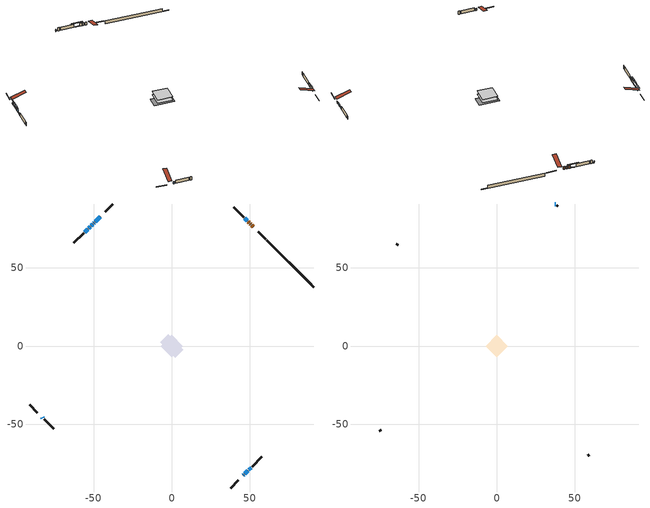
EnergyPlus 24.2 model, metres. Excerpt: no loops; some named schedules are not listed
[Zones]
conditioned space
 floor adiabatic (AdiabaticFloorConstruction): -7.1,0 0,7.1 7.1,0 0,-7.1 z1.22
 floor foundation (Slab1 construction): -7.49,2.39 -2.39,7.49 7.49,-2.39 2.39,-7.49 z-1.07
 wall outside (RimJoist1 construction): 37.6,-90.78 42.54,-85.83 / -90.78,-37.6 -85.83,-42.54 / -37.6,90.78 -42.54,85.83 / 60.16,68.22 55.22,73.16 z1.22:1.52
 wall outside (AdiabaticWallConstruction 1): 52.08,76.29 51.29,77.09 / 50.64,77.74 50.22,78.16 / 49.56,78.82 48.81,79.57 z1.22:3.25
 wall outside (AdiabaticWallConstruction): 45.68,-82.7 46.06,-82.32 / -82.7,-45.68 -82.32,-46.06 z1.22:2.44; 48.16,80.22 46.58,81.8 z1.22:1.58; -45.68,82.7 -48.84,79.54 z1.22:1.85; -49.5,78.88 -49.95,78.43 z1.22:1.88; -50.6,77.77 -51.41,76.96 z1.22:1.86; -52.07,76.31 -53.09,75.28 z1.22:3.28; -53.75,74.63 -55.53,72.85 z1.22:2.19; 46.71,-81.66 48.62,-79.76 z1.22:2.9; 49.27,-79.1 50.68,-77.7 z1.22:2.64
 wall outside (Wall1 construction): 51.33,-77.05 57.65,-70.73 / -81.66,-46.71 -75.35,-53.03 / -56.19,72.19 -62.5,65.88 / 45.92,82.46 39.6,88.78 z1.22:3.66
 wall foundation (FoundationWall1 construction): 60.82,67.56,-1.07 60.82,67.56,1.22 87.78,40.6,1.22 87.78,40.6,-0.7 90.78,37.6,-0.7 90.78,37.6,-1.07
 window (WindowConstruction 4): 45.68,-82.7 46.06,-82.32 z1.22:2.44
 window (WindowConstruction 6): 48.16,80.22 46.58,81.8 z1.22:1.58
 window (WindowConstruction 7): -45.68,82.7 -48.84,79.54 z1.22:1.85
 window (WindowConstruction 8): -49.5,78.88 -49.95,78.43 z1.22:1.88
 window (WindowConstruction 9): -50.6,77.77 -51.41,76.97 z1.22:1.85
 window (WindowConstruction 5): -82.7,-45.68 -82.32,-46.06 z1.22:2.44
 window (WindowConstruction): -52.07,76.31 -53.09,75.28 z1.22:3.28
 window (WindowConstruction 1): -53.75,74.63 -55.53,72.85 z1.22:2.19
 window (WindowConstruction 2): 46.71,-81.66 48.62,-79.76 z1.22:2.9
 window (WindowConstruction 3): 49.27,-79.1 50.68,-77.7 z1.22:2.64
 door (Door): 52.08,76.29 51.29,77.09 z1.22:3.25
 door (Door 1): 50.63,77.74 50.22,78.16 z1.22:3.25
 door (Door 2): 49.56,78.82 48.81,79.56 z1.22:3.25
 ceiling adiabatic (AdiabaticFloorConstruction): 0,-7.1 7.1,0 0,7.1 -7.1,0 z1.22
attic - vented
 floor to conditioned space (Floor1 construction Reversed): -7.1,0 0,7.1 7.1,0 0,-7.1 z3.66
 wall outside (AdiabaticWallConstruction): 37.6,90.78 37.07,90.78 z1.22:2.11
 wall outside (Wall2 construction): 58.31,-70.07 58.99,-69.38 / -74.69,-53.69 -74,-54.37 / -63.16,65.22 -63.85,64.53 / 38.95,89.43 38.26,90.12 z1.22:3.66
 window (WindowConstruction 10): 37.6,90.78 37.07,90.78 z1.22:2.11
 roof outside (Roof1 construction): 45.02,-83.35,3.66 38.11,-76.44,6.92 36.29,-78.26,6.92 43.2,-85.18,3.66; -83.35,-45.02,3.66 -76.44,-38.11,6.92 -78.26,-36.29,6.92 -85.18,-43.2,3.66; -45.02,83.35,3.66 -38.11,76.44,6.92 -36.29,78.26,6.92 -43.2,85.18,3.66; 52.74,75.64,3.66 45.83,68.73,6.92 47.65,66.9,6.92 54.56,73.82,3.66
shading: 36.87,90.78 37.8,90.78 37.8,91.19 36.87,91.19 z2.31; 46.2,-82.18 45.54,-82.84 45.83,-83.13 46.49,-82.47 z2.64; 44.71,83.67 50.02,78.36 50.31,78.65 45,83.96 z4.22; -50.71,77.67 -43.81,84.56 -44.1,84.86 -51,77.96 z4.49; -51.81,76.56 -47.63,80.74 -47.92,81.04 -52.1,76.86 z4.52; -53.28,75.1 -48.74,79.64 -49.03,79.93 -53.57,75.39 z4.49; -82.18,-46.2 -82.84,-45.54 -83.13,-45.83 -82.47,-46.49 z2.64; -53.24,75.14 -51.93,76.45 -52.22,76.74 -53.53,75.43 z3.48; -55.67,72.71 -53.61,74.77 -53.9,75.06 -55.96,73 z2.39; 48.76,-79.62 46.57,-81.81 46.86,-82.1 49.05,-79.91 z3.1; 50.82,-77.56 49.13,-79.25 49.42,-79.54 51.11,-77.85 z2.84
[Building]
Building 1: Terrain=Suburbs
[Site:Location]
Quebec Intl AP_QC: Latitude {deg}=46.8; Longitude {deg}=-71.38; Time Zone {hr}=-5; Elevation {m}=74; Keep Site Location Information=Yes
[Site:GroundTemperature:Shallow]
0.0108218, -2.24938, -2.43038, -1.3578, 2.94801, 7.23376, 10.9493, 13.303, 13.5029, 11.5886, 7.96783, 3.81355
[Site:WaterMainsTemperature]
Calculation Method=Schedule; Temperature Schedule=mains temperature schedule
[Material] Roughness=Rough; Thermal Absorptance=0.9
Name | Thickness {m} | Conductivity {W/m-K} | Density {kg/m3} | Specific Heat {J/kg-K} | Solar Absorptance | Visible Absorptance
asphalt or fiberglass shingles | 0.00635 | 0.162714 | 1121.4 | 1465.45 | 0.4 | 0.4
ceiling loosefill ins | 0.0846667 | 0.0480833 | 16.02 | 1046.75 | 0.7 | 0.7
ceiling stud and cavity | 0.1397 | 0.137024 | 65.682 | 1177.47 | 0.7 | 0.7
concrete 4.0 in. | 0.1016 | 1.803125 | 2242.8 | 837.4 | 0.7 | 0.7
concrete 8.0 in. | 0.2032 | 1.803125 | 2242.8 | 837.4 | 0.7 | 0.7
door material | 0.04445 | 0.053851 | 512.64 | 1214.23 | 0.7 | 0.7
door material 1 | 0.04445 | 0.0451087 | 512.64 | 1214.23 | 0.7 | 0.7
door material 2 | 0.04445 | 0.20624 | 512.64 | 1214.23 | 0.7 | 0.7
exterior vertical ins | 0.00187669 | 0.029427 | 32.04 | 1214.23 | 0.7 | 0.7
floor covering | 0.0127 | 0.0433444 | 54.468 | 1339.84 | 0.6 | 0.6
floor rigid ins; wall rigid ins 1 | 0.512978 | 0.029427 | 32.04 | 1214.23 | 0.7 | 0.7
floor stud and cavity | 0.1397 | 1.75129 | 37.0049 | 1207.88 | 0.7 | 0.7
furniture material conditioned space 1 | 0.1524 | 0.115458 | 640.8 | 1214.23 | 0.6 | 0.6
gypsum board | 0.0127 | 0.160291 | 801 | 837.4 | 0.6 | 0.6
gypsum board 1 | 0.0127 | 0.160291 | 801 | 837.4 | 0.7 | 0.7
osb sheathing 0.5 in. | 0.0127 | 0.115458 | 512.64 | 1214.23 | 0.7 | 0.7
osb sheathing 0.75 in. | 0.01905 | 0.115458 | 512.64 | 1214.23 | 0.7 | 0.7
osb sheathing 2.0 in. | 0.0508 | 0.115458 | 512.64 | 1214.23 | 0.7 | 0.7
rim joist rigid ins; wall rigid ins | 0.051816 | 0.029427 | 32.04 | 1214.23 | 0.7 | 0.7
rim joist stud and cavity | 0.0508 | 0.0797887 | 125.044 | 1163.47 | 0.6 | 0.6
wall stud and cavity | 0.1397 | 0.137027 | 139.0536 | 1170.24 | 0.7 | 0.7
wall stud and cavity 1 | 0.0889 | 6.1454 | 50.32683 | 1063.81 | 0.6 | 0.6
wall stud and cavity 2 | 0.0889 | 0.380278 | 52.3479 | 1209.89 | 0.7 | 0.7
wall stud and cavity 3 | 0.0889 | 0.391764 | 83.0341 | 1211.67 | 0.7 | 0.7
wood siding | 0.0254 | 0.102417 | 544.68 | 1172.36 | 0.4 | 0.4
wood siding 1 | 0.00254 | 0.102417 | 544.68 | 1172.36 | 0.4 | 0.4
wood siding 2; wood siding 3; wood siding 4 | 0.0254 | 0.102417 | 544.68 | 1172.36 | 0.7 | 0.7
[WindowMaterial:SimpleGlazingSystem]
Name | U-Factor {W/m2-K} | Solar Heat Gain Coefficient
WindowMaterial | 2.22748 | 0.38
WindowMaterial 1 | 2.96903 | 0.55
WindowMaterial 2 | 1.978783 | 0.44
WindowMaterial 3 | 2.154801 | 0.39
WindowMaterial 4 | 6.73808 | 0.74
WindowMaterial 5 | 2.64141 | 0.26
WindowMaterial 6 | 2.42564 | 0.33
WindowMaterial 7 | 2.606202 | 0.28
WindowMaterial 8 | 2.42053 | 0.33
WindowMaterial 9 | 6.78351 | 0.73
[Construction]
AdiabaticFloorConstruction: floor stud and cavity, floor rigid ins, osb sheathing 0.75 in., floor covering
AdiabaticWallConstruction: wood siding 3, wall rigid ins 1, wall stud and cavity 2, gypsum board
AdiabaticWallConstruction 1: wood siding 4, wall rigid ins 1, wall stud and cavity 2, gypsum board
Door: door material
Door 1: door material 1
Door 2: door material 2
Floor1 construction Reversed: gypsum board, ceiling stud and cavity, ceiling loosefill ins
FoundationWall1 construction: concrete 8.0 in., gypsum board 1
furniture construction conditioned space 1: furniture material conditioned space 1
PartitionWallConstruction: gypsum board, wall stud and cavity 3, gypsum board
RimJoist1 construction: wood siding 2, rim joist rigid ins, osb sheathing 2.0 in., rim joist stud and cavity
Roof1 construction: asphalt or fiberglass shingles
Slab1 construction: concrete 4.0 in.
Wall1 construction: wood siding, wall rigid ins, osb sheathing 0.5 in., wall stud and cavity, gypsum board
Wall2 construction: wood siding 1, wall stud and cavity 1
WindowConstruction: WindowMaterial
WindowConstruction 1: WindowMaterial 1
WindowConstruction 10: WindowMaterial 9
WindowConstruction 2: WindowMaterial 2
WindowConstruction 3: WindowMaterial 3
WindowConstruction 4; WindowConstruction 5: WindowMaterial 4
WindowConstruction 6: WindowMaterial 5
WindowConstruction 7: WindowMaterial 6
WindowConstruction 8: WindowMaterial 7
WindowConstruction 9: WindowMaterial 8
[Zone] Multiplier=1; Part of Total Floor Area=Yes
Name | Volume {m3}
attic - vented | 53.2749
conditioned space | 496.1
[Space]
Name | Zone | Volume {m3}
attic - vented 1 | attic - vented | 53.2749
conditioned space 1 | conditioned space | 496.1
[ZoneInfiltration:EffectiveLeakageArea]
infil attic - vented 1: Zone or Space=attic - vented 1; Schedule=Always On Discrete; Effective Air Leakage Area {cm2}=3718.89; Stack Coefficient=0.000396263; Wind Coefficient=1.34497e-05
[ZoneMixing]
whole house fan mix: Zone or Space=attic - vented; Schedule=Always On Continuous; Design Flow Rate Calculation Method=Flow/Zone; Design Flow Rate {m3/s}=0; Source Zone or Space=conditioned space
[SurfaceProperty:ExposedFoundationPerimeter]
Slab1: Exposed Perimeter Calculation Method=TotalExposedPerimeter; Total Exposed Perimeter {m}=42.367
[InternalMass] Zone or ZoneList=conditioned space; Space or SpaceList=conditioned space 1
Name | Construction | Surface Area {m2}
furniture mass conditioned space 1 | furniture construction conditioned space 1 | 80.5682
partition wall mass | PartitionWallConstruction | 201.42
[Lights]
interior lighting: Zone or ZoneList or Space or SpaceList=conditioned space 1; Schedule=interior lighting schedule; Design Level Calculation Method=LightingLevel; Lighting Level {W}=343.2; Return Air Fraction=0; Fraction Radiant=0.6; Fraction Visible=0.2; Fraction Replaceable=1
[People]
occupants: Zone or ZoneList or Space or SpaceList=conditioned space 1; Number of People Schedule=occupants schedule; Number of People Calculation Method=People; Number of People=3; Fraction Radiant=0.314171; Sensible Heat Fraction=0.56303; Activity Level Schedule=occupants activity schedule; Carbon Dioxide Generation Rate {m3/s-W}=0; Enable ASHRAE 55 Comfort Warnings=No; Mean Radiant Temperature Calculation Type=EnclosureAveraged
[ElectricEquipment] Zone or ZoneList or Space or SpaceList=conditioned space 1; Design Level Calculation Method=EquipmentLevel
Name | Schedule | Design Level {W} | Fraction Latent | Fraction Radiant | Fraction Lost
clothes dryer | clothes dryer schedule | 140.772 | 0.015 | 0.081 | 0.85
clothes washer | clothes washer schedule | 32.1985 | 0.03 | 0.162 | 0.7
cooking range | cooking range schedule | 215.147 | 0.08 | 0.432 | 0.2
dishwasher | dishwasher schedule | 66.8632 | 0.3 | 0.18 | 0.4
fridge | fridge schedule | 72.9452 | 0 | 0.6 | 0
mech vent house fan | mech vent house fan schedule | 0 | 0 | 0 | 1
mech vent house fan cfis | mech vent house fan cfis schedule | 0 | 0 | 0 | 0
mech vent range fan 0 | mech vent range fan 0 schedule | 57 | 0 | 0 | 1
misc plug loads | misc plug loads schedule | 494.7 | 0.045 | 0.513 | 0.1
whole house fan | Always On Discrete | 0 | 0 | 0 | 1
[OtherEquipment] Zone or ZoneList or Space or SpaceList=conditioned space 1; Design Level Calculation Method=EquipmentLevel
Name | Fuel Type | Schedule | Design Level {W} | Fraction Latent | Fraction Radiant | Fraction Lost
clothes dryer 1 | Electricity | clothes dryer schedule | 0 | 0.015 | 0.081 | 0.85
cooking range 1 | Electricity | cooking range schedule | 0 | 0.08 | 0.432 | 0.2
general water use latent | None | general water use schedule | 62.594 | 1 | 0 | 0
general water use sensible | None | general water use schedule | -61.6891 | 0 | 0.6 | 0
mech vent house fan latent load | None | Always On Discrete | 0 | 1 | 0 | 0
mech vent house fan sensible load | None | Always On Discrete | 0 | 0 | 0 | 0
water heater energy adjustment1 | Electricity | Always On Discrete | 0.01 | 0 | 0 | 1
[ZoneInfiltration:DesignFlowRate] Zone or ZoneList or Space or SpaceList=conditioned space 1; Schedule=Always On Discrete; Design Flow Rate Calculation Method=Flow/Zone; Design Flow Rate {m3/s}=0
infil flow; natural vent flow; whole house fan flow
[Foundation:Kiva]
Foundation Kiva 1: Initial Indoor Air Temperature {C}=18; Wall Height Above Grade {m}=1.21999; Wall Depth Below Slab {m}=0.2032; Custom Block Material Name 1=exterior vertical ins; Custom Block Depth 1 {m}=2.28999; Custom Block X Position 1 {m}=0.2159; Custom Block Z Position 1 {m}=0
[Foundation:Kiva:Settings]
Soil Conductivity {W/m-K}=0.849921; Soil Density {kg/m3}=1842.3; Soil Specific Heat {J/kg-K}=418.7; Ground Solar Absorptivity=0.9; Ground Thermal Absorptivity=0.9; Ground Surface Roughness {m}=0.03; Far-Field Width {m}=40; Deep-Ground Boundary Condition=ZeroFlux; Deep-Ground Depth {m}=40; Minimum Cell Dimension {m}=0.2; Maximum Cell Growth Coefficient=3; Simulation Timestep=Timestep
[Exterior:Lights]
exterior lighting: Schedule=exterior lighting schedule; Design Level {W}=75.6
[Schedule:Constant]
Name | Hourly Value
Always On Continuous; mech vent house fan schedule; mech vent house fan cfis schedule; Always On Discrete | 1
occupants activity schedule | 117.228
fridge schedule | 0
[Schedule:Week:Daily]
interior lighting schedule Week Rule - Jan1-Jan27: interior lighting schedule day, interior lighting schedule day, interior lighting schedule day, interior lighting schedule day, interior lighting schedule day, interior lighting schedule day, interior lighting schedule day, interior lighting schedule default day, interior lighting schedule default day, interior lighting schedule default day, interior lighting schedule default day, interior lighting schedule default day
interior lighting schedule Week Rule - Jan28-Feb3: interior lighting schedule day, interior lighting schedule day, interior lighting schedule day, interior lighting schedule day, interior lighting schedule day 1, interior lighting schedule day 1, interior lighting schedule day 1, interior lighting schedule default day, interior lighting schedule default day, interior lighting schedule default day, interior lighting schedule default day, interior lighting schedule default day
interior lighting schedule Week Rule - Feb4-Feb24: interior lighting schedule day 1, interior lighting schedule day 1, interior lighting schedule day 1, interior lighting schedule day 1, interior lighting schedule day 1, interior lighting schedule day 1, interior lighting schedule day 1, interior lighting schedule default day, interior lighting schedule default day, interior lighting schedule default day, interior lighting schedule default day, interior lighting schedule default day
interior lighting schedule Week Rule - Feb25-Mar3: interior lighting schedule day 1, interior lighting schedule day 1, interior lighting schedule day 1, interior lighting schedule day 1, interior lighting schedule day 2, interior lighting schedule day 2, interior lighting schedule day 2, interior lighting schedule default day, interior lighting schedule default day, interior lighting schedule default day, interior lighting schedule default day, interior lighting schedule default day
interior lighting schedule Week Rule - Mar4-Mar31: interior lighting schedule day 2, interior lighting schedule day 2, interior lighting schedule day 2, interior lighting schedule day 2, interior lighting schedule day 2, interior lighting schedule day 2, interior lighting schedule day 2, interior lighting schedule default day, interior lighting schedule default day, interior lighting schedule default day, interior lighting schedule default day, interior lighting schedule default day
interior lighting schedule Week Rule - Apr1-Apr28: interior lighting schedule day 3, interior lighting schedule day 3, interior lighting schedule day 3, interior lighting schedule day 3, interior lighting schedule day 3, interior lighting schedule day 3, interior lighting schedule day 3, interior lighting schedule default day, interior lighting schedule default day, interior lighting schedule default day, interior lighting schedule default day, interior lighting schedule default day
interior lighting schedule Week Rule - Apr29-May5: interior lighting schedule day 3, interior lighting schedule day 3, interior lighting schedule day 4, interior lighting schedule day 4, interior lighting schedule day 4, interior lighting schedule day 4, interior lighting schedule day 4, interior lighting schedule default day, interior lighting schedule default day, interior lighting schedule default day, interior lighting schedule default day, interior lighting schedule default day
interior lighting schedule Week Rule - May6-May26: interior lighting schedule day 4, interior lighting schedule day 4, interior lighting schedule day 4, interior lighting schedule day 4, interior lighting schedule day 4, interior lighting schedule day 4, interior lighting schedule day 4, interior lighting schedule default day, interior lighting schedule default day, interior lighting schedule default day, interior lighting schedule default day, interior lighting schedule default day
interior lighting schedule Week Rule - May27-Jun2: interior lighting schedule day 4, interior lighting schedule day 4, interior lighting schedule day 4, interior lighting schedule day 4, interior lighting schedule day 4, interior lighting schedule day 5, interior lighting schedule day 5, interior lighting schedule default day, interior lighting schedule default day, interior lighting schedule default day, interior lighting schedule default day, interior lighting schedule default day
interior lighting schedule Week Rule - Jun3-Jun30: interior lighting schedule day 5, interior lighting schedule day 5, interior lighting schedule day 5, interior lighting schedule day 5, interior lighting schedule day 5, interior lighting schedule day 5, interior lighting schedule day 5, interior lighting schedule default day, interior lighting schedule default day, interior lighting schedule default day, interior lighting schedule default day, interior lighting schedule default day
interior lighting schedule Week Rule - Jul1-Jul28: interior lighting schedule day 6, interior lighting schedule day 6, interior lighting schedule day 6, interior lighting schedule day 6, interior lighting schedule day 6, interior lighting schedule day 6, interior lighting schedule day 6, interior lighting schedule default day, interior lighting schedule default day, interior lighting schedule default day, interior lighting schedule default day, interior lighting schedule default day
interior lighting schedule Week Rule - Jul29-Aug4: interior lighting schedule day 6, interior lighting schedule day 6, interior lighting schedule day 6, interior lighting schedule day 7, interior lighting schedule day 7, interior lighting schedule day 7, interior lighting schedule day 7, interior lighting schedule default day, interior lighting schedule default day, interior lighting schedule default day, interior lighting schedule default day, interior lighting schedule default day
interior lighting schedule Week Rule - Aug5-Aug25: interior lighting schedule day 7, interior lighting schedule day 7, interior lighting schedule day 7, interior lighting schedule day 7, interior lighting schedule day 7, interior lighting schedule day 7, interior lighting schedule day 7, interior lighting schedule default day, interior lighting schedule default day, interior lighting schedule default day, interior lighting schedule default day, interior lighting schedule default day
interior lighting schedule Week Rule - Aug26-Sep1: interior lighting schedule day 7, interior lighting schedule day 7, interior lighting schedule day 7, interior lighting schedule day 7, interior lighting schedule day 7, interior lighting schedule day 7, interior lighting schedule day 8, interior lighting schedule default day, interior lighting schedule default day, interior lighting schedule default day, interior lighting schedule default day, interior lighting schedule default day
interior lighting schedule Week Rule - Sep2-Sep29: interior lighting schedule day 8, interior lighting schedule day 8, interior lighting schedule day 8, interior lighting schedule day 8, interior lighting schedule day 8, interior lighting schedule day 8, interior lighting schedule day 8, interior lighting schedule default day, interior lighting schedule default day, interior lighting schedule default day, interior lighting schedule default day, interior lighting schedule default day
interior lighting schedule Week Rule - Sep30-Oct6: interior lighting schedule day 8, interior lighting schedule day 9, interior lighting schedule day 9, interior lighting schedule day 9, interior lighting schedule day 9, interior lighting schedule day 9, interior lighting schedule day 9, interior lighting schedule default day, interior lighting schedule default day, interior lighting schedule default day, interior lighting schedule default day, interior lighting schedule default day
interior lighting schedule Week Rule - Oct7-Oct27: interior lighting schedule day 9, interior lighting schedule day 9, interior lighting schedule day 9, interior lighting schedule day 9, interior lighting schedule day 9, interior lighting schedule day 9, interior lighting schedule day 9, interior lighting schedule default day, interior lighting schedule default day, interior lighting schedule default day, interior lighting schedule default day, interior lighting schedule default day
interior lighting schedule Week Rule - Oct28-Nov3: interior lighting schedule day 9, interior lighting schedule day 9, interior lighting schedule day 9, interior lighting schedule day 9, interior lighting schedule day 10, interior lighting schedule day 10, interior lighting schedule day 10, interior lighting schedule default day, interior lighting schedule default day, interior lighting schedule default day, interior lighting schedule default day, interior lighting schedule default day
interior lighting schedule Week Rule - Nov4-Nov24: interior lighting schedule day 10, interior lighting schedule day 10, interior lighting schedule day 10, interior lighting schedule day 10, interior lighting schedule day 10, interior lighting schedule day 10, interior lighting schedule day 10, interior lighting schedule default day, interior lighting schedule default day, interior lighting schedule default day, interior lighting schedule default day, interior lighting schedule default day
interior lighting schedule Week Rule - Nov25-Dec1: interior lighting schedule day 10, interior lighting schedule day 10, interior lighting schedule day 10, interior lighting schedule day 10, interior lighting schedule day 10, interior lighting schedule day 10, interior lighting schedule day 11, interior lighting schedule default day, interior lighting schedule default day, interior lighting schedule default day, interior lighting schedule default day, interior lighting schedule default day
interior lighting schedule Week Rule - Dec2-Dec31: interior lighting schedule day 11, interior lighting schedule day 11, interior lighting schedule day 11, interior lighting schedule day 11, interior lighting schedule day 11, interior lighting schedule day 11, interior lighting schedule day 11, interior lighting schedule default day, interior lighting schedule default day, interior lighting schedule default day, interior lighting schedule default day, interior lighting schedule default day
occupants schedule Week Rule - Jan1-Dec31: occupants schedule day, occupants schedule day, occupants schedule day, occupants schedule day, occupants schedule day, occupants schedule day, occupants schedule day, occupants schedule default day, occupants schedule default day, occupants schedule default day, occupants schedule default day, occupants schedule default day
clothes dryer schedule Week Rule - Jan1-Dec31: clothes dryer schedule day, clothes dryer schedule day, clothes dryer schedule day, clothes dryer schedule day, clothes dryer schedule day, clothes dryer schedule day, clothes dryer schedule day, clothes dryer schedule default day, clothes dryer schedule default day, clothes dryer schedule default day, clothes dryer schedule default day, clothes dryer schedule default day
clothes washer schedule Week Rule - Jan1-Dec31: clothes washer schedule day, clothes washer schedule day, clothes washer schedule day, clothes washer schedule day, clothes washer schedule day, clothes washer schedule day, clothes washer schedule day, clothes washer schedule default day, clothes washer schedule default day, clothes washer schedule default day, clothes washer schedule default day, clothes washer schedule default day
cooking range schedule Week Rule - Jan1-Dec31: cooking range schedule day, cooking range schedule day, cooking range schedule day, cooking range schedule day, cooking range schedule day, cooking range schedule day, cooking range schedule day, cooking range schedule default day, cooking range schedule default day, cooking range schedule default day, cooking range schedule default day, cooking range schedule default day
dishwasher schedule Week Rule - Jan1-Dec31: dishwasher schedule day, dishwasher schedule day, dishwasher schedule day, dishwasher schedule day, dishwasher schedule day, dishwasher schedule day, dishwasher schedule day, dishwasher schedule default day, dishwasher schedule default day, dishwasher schedule default day, dishwasher schedule default day, dishwasher schedule default day
mech vent range fan 0 schedule Week Rule - Jan1-Dec31: mech vent range fan 0 schedule day, mech vent range fan 0 schedule day, mech vent range fan 0 schedule day, mech vent range fan 0 schedule day, mech vent range fan 0 schedule day, mech vent range fan 0 schedule day, mech vent range fan 0 schedule day, mech vent range fan 0 schedule default day, mech vent range fan 0 schedule default day, mech vent range fan 0 schedule default day, mech vent range fan 0 schedule default day, mech vent range fan 0 schedule default day
misc plug loads schedule Week Rule - Jan1-Dec31: misc plug loads schedule day, misc plug loads schedule day, misc plug loads schedule day, misc plug loads schedule day, misc plug loads schedule day, misc plug loads schedule day, misc plug loads schedule day, misc plug loads schedule default day, misc plug loads schedule default day, misc plug loads schedule default day, misc plug loads schedule default day, misc plug loads schedule default day
general water use schedule Week Rule - Jan1-Dec31: general water use schedule day, general water use schedule day, general water use schedule day, general water use schedule day, general water use schedule day, general water use schedule day, general water use schedule day, general water use schedule default day, general water use schedule default day, general water use schedule default day, general water use schedule default day, general water use schedule default day
exterior lighting schedule Week Rule - Jan1-Jan27: exterior lighting schedule day, exterior lighting schedule day, exterior lighting schedule day, exterior lighting schedule day, exterior lighting schedule day, exterior lighting schedule day, exterior lighting schedule day, exterior lighting schedule default day, exterior lighting schedule default day, exterior lighting schedule default day, exterior lighting schedule default day, exterior lighting schedule default day
exterior lighting schedule Week Rule - Jan28-Feb3: exterior lighting schedule day, exterior lighting schedule day, exterior lighting schedule day, exterior lighting schedule day, exterior lighting schedule day 1, exterior lighting schedule day 1, exterior lighting schedule day 1, exterior lighting schedule default day, exterior lighting schedule default day, exterior lighting schedule default day, exterior lighting schedule default day, exterior lighting schedule default day
exterior lighting schedule Week Rule - Feb4-Feb24: exterior lighting schedule day 1, exterior lighting schedule day 1, exterior lighting schedule day 1, exterior lighting schedule day 1, exterior lighting schedule day 1, exterior lighting schedule day 1, exterior lighting schedule day 1, exterior lighting schedule default day, exterior lighting schedule default day, exterior lighting schedule default day, exterior lighting schedule default day, exterior lighting schedule default day
exterior lighting schedule Week Rule - Feb25-Mar3: exterior lighting schedule day 1, exterior lighting schedule day 1, exterior lighting schedule day 1, exterior lighting schedule day 1, exterior lighting schedule day 2, exterior lighting schedule day 2, exterior lighting schedule day 2, exterior lighting schedule default day, exterior lighting schedule default day, exterior lighting schedule default day, exterior lighting schedule default day, exterior lighting schedule default day
exterior lighting schedule Week Rule - Mar4-Mar31: exterior lighting schedule day 2, exterior lighting schedule day 2, exterior lighting schedule day 2, exterior lighting schedule day 2, exterior lighting schedule day 2, exterior lighting schedule day 2, exterior lighting schedule day 2, exterior lighting schedule default day, exterior lighting schedule default day, exterior lighting schedule default day, exterior lighting schedule default day, exterior lighting schedule default day
exterior lighting schedule Week Rule - Apr1-Apr28: exterior lighting schedule day 3, exterior lighting schedule day 3, exterior lighting schedule day 3, exterior lighting schedule day 3, exterior lighting schedule day 3, exterior lighting schedule day 3, exterior lighting schedule day 3, exterior lighting schedule default day, exterior lighting schedule default day, exterior lighting schedule default day, exterior lighting schedule default day, exterior lighting schedule default day
exterior lighting schedule Week Rule - Apr29-May5: exterior lighting schedule day 3, exterior lighting schedule day 3, exterior lighting schedule day 4, exterior lighting schedule day 4, exterior lighting schedule day 4, exterior lighting schedule day 4, exterior lighting schedule day 4, exterior lighting schedule default day, exterior lighting schedule default day, exterior lighting schedule default day, exterior lighting schedule default day, exterior lighting schedule default day
exterior lighting schedule Week Rule - May6-May26: exterior lighting schedule day 4, exterior lighting schedule day 4, exterior lighting schedule day 4, exterior lighting schedule day 4, exterior lighting schedule day 4, exterior lighting schedule day 4, exterior lighting schedule day 4, exterior lighting schedule default day, exterior lighting schedule default day, exterior lighting schedule default day, exterior lighting schedule default day, exterior lighting schedule default day
exterior lighting schedule Week Rule - May27-Jun2: exterior lighting schedule day 4, exterior lighting schedule day 4, exterior lighting schedule day 4, exterior lighting schedule day 4, exterior lighting schedule day 4, exterior lighting schedule day 5, exterior lighting schedule day 5, exterior lighting schedule default day, exterior lighting schedule default day, exterior lighting schedule default day, exterior lighting schedule default day, exterior lighting schedule default day
exterior lighting schedule Week Rule - Jun3-Jun30: exterior lighting schedule day 5, exterior lighting schedule day 5, exterior lighting schedule day 5, exterior lighting schedule day 5, exterior lighting schedule day 5, exterior lighting schedule day 5, exterior lighting schedule day 5, exterior lighting schedule default day, exterior lighting schedule default day, exterior lighting schedule default day, exterior lighting schedule default day, exterior lighting schedule default day
exterior lighting schedule Week Rule - Jul1-Jul28: exterior lighting schedule day 6, exterior lighting schedule day 6, exterior lighting schedule day 6, exterior lighting schedule day 6, exterior lighting schedule day 6, exterior lighting schedule day 6, exterior lighting schedule day 6, exterior lighting schedule default day, exterior lighting schedule default day, exterior lighting schedule default day, exterior lighting schedule default day, exterior lighting schedule default day
exterior lighting schedule Week Rule - Jul29-Aug4: exterior lighting schedule day 6, exterior lighting schedule day 6, exterior lighting schedule day 6, exterior lighting schedule day 7, exterior lighting schedule day 7, exterior lighting schedule day 7, exterior lighting schedule day 7, exterior lighting schedule default day, exterior lighting schedule default day, exterior lighting schedule default day, exterior lighting schedule default day, exterior lighting schedule default day
exterior lighting schedule Week Rule - Aug5-Aug25: exterior lighting schedule day 7, exterior lighting schedule day 7, exterior lighting schedule day 7, exterior lighting schedule day 7, exterior lighting schedule day 7, exterior lighting schedule day 7, exterior lighting schedule day 7, exterior lighting schedule default day, exterior lighting schedule default day, exterior lighting schedule default day, exterior lighting schedule default day, exterior lighting schedule default day
exterior lighting schedule Week Rule - Aug26-Sep1: exterior lighting schedule day 7, exterior lighting schedule day 7, exterior lighting schedule day 7, exterior lighting schedule day 7, exterior lighting schedule day 7, exterior lighting schedule day 7, exterior lighting schedule day 8, exterior lighting schedule default day, exterior lighting schedule default day, exterior lighting schedule default day, exterior lighting schedule default day, exterior lighting schedule default day
exterior lighting schedule Week Rule - Sep2-Sep29: exterior lighting schedule day 8, exterior lighting schedule day 8, exterior lighting schedule day 8, exterior lighting schedule day 8, exterior lighting schedule day 8, exterior lighting schedule day 8, exterior lighting schedule day 8, exterior lighting schedule default day, exterior lighting schedule default day, exterior lighting schedule default day, exterior lighting schedule default day, exterior lighting schedule default day
exterior lighting schedule Week Rule - Sep30-Oct6: exterior lighting schedule day 8, exterior lighting schedule day 9, exterior lighting schedule day 9, exterior lighting schedule day 9, exterior lighting schedule day 9, exterior lighting schedule day 9, exterior lighting schedule day 9, exterior lighting schedule default day, exterior lighting schedule default day, exterior lighting schedule default day, exterior lighting schedule default day, exterior lighting schedule default day
exterior lighting schedule Week Rule - Oct7-Oct27: exterior lighting schedule day 9, exterior lighting schedule day 9, exterior lighting schedule day 9, exterior lighting schedule day 9, exterior lighting schedule day 9, exterior lighting schedule day 9, exterior lighting schedule day 9, exterior lighting schedule default day, exterior lighting schedule default day, exterior lighting schedule default day, exterior lighting schedule default day, exterior lighting schedule default day
exterior lighting schedule Week Rule - Oct28-Nov3: exterior lighting schedule day 9, exterior lighting schedule day 9, exterior lighting schedule day 9, exterior lighting schedule day 9, exterior lighting schedule day 10, exterior lighting schedule day 10, exterior lighting schedule day 10, exterior lighting schedule default day, exterior lighting schedule default day, exterior lighting schedule default day, exterior lighting schedule default day, exterior lighting schedule default day
exterior lighting schedule Week Rule - Nov4-Nov24: exterior lighting schedule day 10, exterior lighting schedule day 10, exterior lighting schedule day 10, exterior lighting schedule day 10, exterior lighting schedule day 10, exterior lighting schedule day 10, exterior lighting schedule day 10, exterior lighting schedule default day, exterior lighting schedule default day, exterior lighting schedule default day, exterior lighting schedule default day, exterior lighting schedule default day
exterior lighting schedule Week Rule - Nov25-Dec1: exterior lighting schedule day 10, exterior lighting schedule day 10, exterior lighting schedule day 10, exterior lighting schedule day 10, exterior lighting schedule day 10, exterior lighting schedule day 10, exterior lighting schedule day 11, exterior lighting schedule default day, exterior lighting schedule default day, exterior lighting schedule default day, exterior lighting schedule default day, exterior lighting schedule default day
exterior lighting schedule Week Rule - Dec2-Dec31: exterior lighting schedule day 11, exterior lighting schedule day 11, exterior lighting schedule day 11, exterior lighting schedule day 11, exterior lighting schedule day 11, exterior lighting schedule day 11, exterior lighting schedule day 11, exterior lighting schedule default day, exterior lighting schedule default day, exterior lighting schedule default day, exterior lighting schedule default day, exterior lighting schedule default day
[Schedule:Year]
interior lighting schedule: interior lighting schedule Week Rule - Jan1-Jan27, 1, 1, 1, 27, interior lighting schedule Week Rule - Jan28-Feb3, 1, 28, 2, 3, interior lighting schedule Week Rule - Feb4-Feb24, 2, 4, 2, 24, interior lighting schedule Week Rule - Feb25-Mar3, 2, 25, 3, 3, interior lighting schedule Week Rule - Mar4-Mar31, 3, 4, 3, 31, interior lighting schedule Week Rule - Apr1-Apr28, 4, 1, 4, 28, interior lighting schedule Week Rule - Apr29-May5, 4, 29, 5, 5, interior lighting schedule Week Rule - May6-May26, 5, 6, 5, 26, interior lighting schedule Week Rule - May27-Jun2, 5, 27, 6, 2, interior lighting schedule Week Rule - Jun3-Jun30, 6, 3, 6, 30, interior lighting schedule Week Rule - Jul1-Jul28, 7, 1, 7, 28, interior lighting schedule Week Rule - Jul29-Aug4, 7, 29, 8, 4, interior lighting schedule Week Rule - Aug5-Aug25, 8, 5, 8, 25, interior lighting schedule Week Rule - Aug26-Sep1, 8, 26, 9, 1, interior lighting schedule Week Rule - Sep2-Sep29, 9, 2, 9, 29, interior lighting schedule Week Rule - Sep30-Oct6, 9, 30, 10, 6, interior lighting schedule Week Rule - Oct7-Oct27, 10, 7, 10, 27, interior lighting schedule Week Rule - Oct28-Nov3, 10, 28, 11, 3, interior lighting schedule Week Rule - Nov4-Nov24, 11, 4, 11, 24, interior lighting schedule Week Rule - Nov25-Dec1, 11, 25, 12, 1, interior lighting schedule Week Rule - Dec2-Dec31, 12, 2, 12, 31
occupants schedule: occupants schedule Week Rule - Jan1-Dec31, 1, 1, 12, 31
clothes dryer schedule: clothes dryer schedule Week Rule - Jan1-Dec31, 1, 1, 12, 31
clothes washer schedule: clothes washer schedule Week Rule - Jan1-Dec31, 1, 1, 12, 31
cooking range schedule: cooking range schedule Week Rule - Jan1-Dec31, 1, 1, 12, 31
dishwasher schedule: dishwasher schedule Week Rule - Jan1-Dec31, 1, 1, 12, 31
mech vent range fan 0 schedule: mech vent range fan 0 schedule Week Rule - Jan1-Dec31, 1, 1, 12, 31
misc plug loads schedule: misc plug loads schedule Week Rule - Jan1-Dec31, 1, 1, 12, 31
general water use schedule: general water use schedule Week Rule - Jan1-Dec31, 1, 1, 12, 31
exterior lighting schedule: exterior lighting schedule Week Rule - Jan1-Jan27, 1, 1, 1, 27, exterior lighting schedule Week Rule - Jan28-Feb3, 1, 28, 2, 3, exterior lighting schedule Week Rule - Feb4-Feb24, 2, 4, 2, 24, exterior lighting schedule Week Rule - Feb25-Mar3, 2, 25, 3, 3, exterior lighting schedule Week Rule - Mar4-Mar31, 3, 4, 3, 31, exterior lighting schedule Week Rule - Apr1-Apr28, 4, 1, 4, 28, exterior lighting schedule Week Rule - Apr29-May5, 4, 29, 5, 5, exterior lighting schedule Week Rule - May6-May26, 5, 6, 5, 26, exterior lighting schedule Week Rule - May27-Jun2, 5, 27, 6, 2, exterior lighting schedule Week Rule - Jun3-Jun30, 6, 3, 6, 30, exterior lighting schedule Week Rule - Jul1-Jul28, 7, 1, 7, 28, exterior lighting schedule Week Rule - Jul29-Aug4, 7, 29, 8, 4, exterior lighting schedule Week Rule - Aug5-Aug25, 8, 5, 8, 25, exterior lighting schedule Week Rule - Aug26-Sep1, 8, 26, 9, 1, exterior lighting schedule Week Rule - Sep2-Sep29, 9, 2, 9, 29, exterior lighting schedule Week Rule - Sep30-Oct6, 9, 30, 10, 6, exterior lighting schedule Week Rule - Oct7-Oct27, 10, 7, 10, 27, exterior lighting schedule Week Rule - Oct28-Nov3, 10, 28, 11, 3, exterior lighting schedule Week Rule - Nov4-Nov24, 11, 4, 11, 24, exterior lighting schedule Week Rule - Nov25-Dec1, 11, 25, 12, 1, exterior lighting schedule Week Rule - Dec2-Dec31, 12, 2, 12, 31
[Schedule:Compact]
mains temperature schedule: Through: 01/01, For: AllDays, Until: 24:00, 5.175, Through: 01/02, For: AllDays, Until: 24:00, 5.10167, Through: 01/03, For: AllDays, Until: 24:00, 5.02889, Through: 01/04, For: AllDays, Until: 24:00, 4.95778, Through: 01/05, For: AllDays, Until: 24:00, 4.88778, Through: 01/06, For: AllDays, Until: 24:00, 4.81833, Through: 01/07, For: AllDays, Until: 24:00, 4.75056, Through: 01/08, For: AllDays, Until: 24:00, 4.68389, Through: 01/09, For: AllDays, Until: 24:00, 4.61833, Through: 01/10, For: AllDays, Until: 24:00, 4.55389, Through: 01/11, For: AllDays, Until: 24:00, 4.49056, Through: 01/12, For: AllDays, Until: 24:00, 4.42889, Through: 01/13, For: AllDays, Until: 24:00, 4.36778, Through: 01/14, For: AllDays, Until: 24:00, 4.30889, Through: 01/15, For: AllDays, Until: 24:00, 4.25056, Through: 01/16, For: AllDays, Until: 24:00, 4.19389, Through: 01/17, For: AllDays, Until: 24:00, 4.13833, Through: 01/18, For: AllDays, Until: 24:00, 4.08444, Through: 01/19, For: AllDays, Until: 24:00, 4.03167, Through: 01/20, For: AllDays, Until: 24:00, 3.98056, Through: 01/21, For: AllDays, Until: 24:00, 3.93056, Through: 01/22, For: AllDays, Until: 24:00, 3.88222, Through: 01/23, For: AllDays, Until: 24:00, 3.835, Through: 01/24, For: AllDays, Until: 24:00, 3.78944, Through: 01/25, For: AllDays, Until: 24:00, 3.74556, Through: 01/26, For: AllDays, Until: 24:00, 3.70278, Through: 01/27, For: AllDays, Until: 24:00, 3.66167, Through: 01/28, For: AllDays, Until: 24:00, 3.62167, Through: 01/29, For: AllDays, Until: 24:00, 3.58389, Through: 01/30, For: AllDays, Until: 24:00, 3.54722, Through: 01/31, For: AllDays, Until: 24:00, 3.51167, Through: 02/01, For: AllDays, Until: 24:00, 3.47833, Through: 02/02, For: AllDays, Until: 24:00, 3.44611, Through: 02/03, For: AllDays, Until: 24:00, 3.41556, Through: 02/04, For: AllDays, Until: 24:00, 3.38667, Through: 02/05, For: AllDays, Until: 24:00, 3.35944, Through: 02/06, For: AllDays, Until: 24:00, 3.33389, Through: 02/07, For: AllDays, Until: 24:00, 3.30944, Through: 02/08, For: AllDays, Until: 24:00, 3.28667, Through: 02/09, For: AllDays, Until: 24:00, 3.26611, Through: 02/10, For: AllDays, Until: 24:00, 3.24667, Through: 02/11, For: AllDays, Until: 24:00, 3.22889, Through: 02/12, For: AllDays, Until: 24:00, 3.21278, Through: 02/13, For: AllDays, Until: 24:00, 3.19833, Through: 02/14, For: AllDays, Until: 24:00, 3.18556, Through: 02/15, For: AllDays, Until: 24:00, 3.17389, Through: 02/16, For: AllDays, Until: 24:00, 3.16444, Through: 02/17, For: AllDays, Until: 24:00, 3.15667, Through: 02/18, For: AllDays, Until: 24:00, 3.15056, Through: 02/19, For: AllDays, Until: 24:00, 3.14556, Through: 02/20, For: AllDays, Until: 24:00, 3.14278, Through: 02/21, For: AllDays, Until: 24:00, 3.14111, Through: 02/22, For: AllDays, Until: 24:00, 3.14167, Through: 02/23, For: AllDays, Until: 24:00, 3.14333, Through: 02/24, For: AllDays, Until: 24:00, 3.14722, Through: 02/25, For: AllDays, Until: 24:00, 3.15222, Through: 02/26, For: AllDays, Until: 24:00, 3.15944, Through: 02/27, For: AllDays, Until: 24:00, 3.16778, Through: 02/28, For: AllDays, Until: 24:00, 3.17778, Through: 03/01, For: AllDays, Until: 24:00, 3.18944, Through: 03/02, For: AllDays, Until: 24:00, 3.20333, Through: 03/03, For: AllDays, Until: 24:00, 3.21833, Through: 03/04, For: AllDays, Until: 24:00, 3.235, Through: 03/05, For: AllDays, Until: 24:00, 3.25333, Through: 03/06, For: AllDays, Until: 24:00, 3.27333, Through: 03/07, For: AllDays, Until: 24:00, 3.29444, Through: 03/08, For: AllDays, Until: 24:00, 3.31778, Through: 03/09, For: AllDays, Until: 24:00, 3.34222, Through: 03/10, For: AllDays, Until: 24:00, 3.36889, Through: 03/11, For: AllDays, Until: 24:00, 3.39667, Through: 03/12, For: AllDays, Until: 24:00, 3.42611, Through: 03/13, For: AllDays, Until: 24:00, 3.45722, Through: 03/14, For: AllDays, Until: 24:00, 3.49, Through: 03/15, For: AllDays, Until: 24:00, 3.52389, Through: 03/16, For: AllDays, Until: 24:00, 3.55944, Through: 03/17, For: AllDays, Until: 24:00, 3.59667, Through: 03/18, For: AllDays, Until: 24:00, 3.63556, Through: 03/19, For: AllDays, Until: 24:00, 3.67556, Through: 03/20, For: AllDays, Until: 24:00, 3.71722, Through: 03/21, For: AllDays, Until: 24:00, 3.76056, Through: 03/22, For: AllDays, Until: 24:00, 3.80556, Through: 03/23, For: AllDays, Until: 24:00, 3.85111, Through: 03/24, For: AllDays, Until: 24:00, 3.89889, Through: 03/25, For: AllDays, Until: 24:00, 3.94778, Through: 03/26, For: AllDays, Until: 24:00, 3.99833, Through: 03/27, For: AllDays, Until: 24:00, 4.05, Through: 03/28, For: AllDays, Until: 24:00, 4.10333, Through: 03/29, For: AllDays, Until: 24:00, 4.15778, Through: 03/30, For: AllDays, Until: 24:00, 4.21333, Through: 03/31, For: AllDays, Until: 24:00, 4.27056, Through: 04/01, For: AllDays, Until: 24:00, 4.32944, Through: 04/02, For: AllDays, Until: 24:00, 4.38889, Through: 04/03, For: AllDays, Until: 24:00, 4.45, Through: 04/04, For: AllDays, Until: 24:00, 4.51222, Through: 04/05, For: AllDays, Until: 24:00, 4.57611, Through: 04/06, For: AllDays, Until: 24:00, 4.64056, Through: 04/07, For: AllDays, Until: 24:00, 4.70667, Through: 04/08, For: AllDays, Until: 24:00, 4.77389, Through: 04/09, For: AllDays, Until: 24:00, 4.84222, Through: 04/10, For: AllDays, Until: 24:00, 4.91167, Through: 04/11, For: AllDays, Until: 24:00, 4.98278, Through: 04/12, For: AllDays, Until: 24:00, 5.05444, Through: 04/13, For: AllDays, Until: 24:00, 5.12722, Through: 04/14, For: AllDays, Until: 24:00, 5.20111, Through: 04/15, For: AllDays, Until: 24:00, 5.27611, Through: 04/16, For: AllDays, Until: 24:00, 5.35167, Through: 04/17, For: AllDays, Until: 24:00, 5.42889, Through: 04/18, For: AllDays, Until: 24:00, 5.50667, Through: 04/19, For: AllDays, Until: 24:00, 5.58556, Through: 04/20, For: AllDays, Until: 24:00, 5.665, Through: 04/21, For: AllDays, Until: 24:00, 5.74611, Through: 04/22, For: AllDays, Until: 24:00, 5.82722, Through: 04/23, For: AllDays, Until: 24:00, 5.91, Through: 04/24, For: AllDays, Until: 24:00, 5.99278, Through: 04/25, For: AllDays, Until: 24:00, 6.07722, Through: 04/26, For: AllDays, Until: 24:00, 6.16167, Through: 04/27, For: AllDays, Until: 24:00, 6.24722, Through: 04/28, For: AllDays, Until: 24:00, 6.33389, Through: 04/29, For: AllDays, Until: 24:00, 6.42056, Through: 04/30, For: AllDays, Until: 24:00, 6.50833, Through: 05/01, For: AllDays, Until: 24:00, 6.59667, Through: 05/02, For: AllDays, Until: 24:00, 6.68556, Through: 05/03, For: AllDays, Until: 24:00, 6.775, Through: 05/04, For: AllDays, Until: 24:00, 6.86556, Through: 05/05, For: AllDays, Until: 24:00, 6.95611, Through: 05/06, For: AllDays, Until: 24:00, 7.04722, Through: 05/07, For: AllDays, Until: 24:00, 7.13889, Through: 05/08, For: AllDays, Until: 24:00, 7.23111, Through: 05/09, For: AllDays, Until: 24:00, 7.32333, Through: 05/10, For: AllDays, Until: 24:00, 7.41667, Through: 05/11, For: AllDays, Until: 24:00, 7.51, Through: 05/12, For: AllDays, Until: 24:00, 7.60389, Through: 05/13, For: AllDays, Until: 24:00, 7.69778, Through: 05/14, For: AllDays, Until: 24:00, 7.79222, Through: 05/15, For: AllDays, Until: 24:00, 7.88667, Through: 05/16, For: AllDays, Until: 24:00, 7.98167, Through: 05/17, For: AllDays, Until: 24:00, 8.07667, Through: 05/18, For: AllDays, Until: 24:00, 8.17167, Through: 05/19, For: AllDays, Until: 24:00, 8.26722, Through: 05/20, For: AllDays, Until: 24:00, 8.36278, Through: 05/21, For: AllDays, Until: 24:00, 8.45833, Through: 05/22, For: AllDays, Until: 24:00, 8.55444, Through: 05/23, For: AllDays, Until: 24:00, 8.65, Through: 05/24, For: AllDays, Until: 24:00, 8.74611, Through: 05/25, For: AllDays, Until: 24:00, 8.84167, Through: 05/26, For: AllDays, Until: 24:00, 8.93722, Through: 05/27, For: AllDays, Until: 24:00, 9.03333, Through: 05/28, For: AllDays, Until: 24:00, 9.12889, Through: 05/29, For: AllDays, Until: 24:00, 9.22389, Through: 05/30, For: AllDays, Until: 24:00, 9.31944, Through: 05/31, For: AllDays, Until: 24:00, 9.41444, Through: 06/01, For: AllDays, Until: 24:00, 9.50944, Through: 06/02, For: AllDays, Until: 24:00, 9.60389, Through: 06/03, For: AllDays, Until: 24:00, 9.69833, Through: 06/04, For: AllDays, Until: 24:00, 9.79278, Through: 06/05, For: AllDays, Until: 24:00, 9.88667, Through: 06/06, For: AllDays, Until: 24:00, 9.98, Through: 06/07, For: AllDays, Until: 24:00, 10.0728, Through: 06/08, For: AllDays, Until: 24:00, 10.1656, Through: 06/09, For: AllDays, Until: 24:00, 10.2578, Through: 06/10, For: AllDays, Until: 24:00, 10.3494, Through: 06/11, For: AllDays, Until: 24:00, 10.4411, Through: 06/12, For: AllDays, Until: 24:00, 10.5317, Through: 06/13, For: AllDays, Until: 24:00, 10.6222, Through: 06/14, For: AllDays, Until: 24:00, 10.7117, Through: 06/15, For: AllDays, Until: 24:00, 10.8006, Through: 06/16, For: AllDays, Until: 24:00, 10.8889, Through: 06/17, For: AllDays, Until: 24:00, 10.9772, Through: 06/18, For: AllDays, Until: 24:00, 11.0639, Through: 06/19, For: AllDays, Until: 24:00, 11.1506, Through: 06/20, For: AllDays, Until: 24:00, 11.2361, Through: 06/21, For: AllDays, Until: 24:00, 11.3211, Through: 06/22, For: AllDays, Until: 24:00, 11.4056, Through: 06/23, For: AllDays, Until: 24:00, 11.4889, Through: 06/24, For: AllDays, Until: 24:00, 11.5711, Through: 06/25, For: AllDays, Until: 24:00, 11.6533, Through: 06/26, For: AllDays, Until: 24:00, 11.7339, Through: 06/27, For: AllDays, Until: 24:00, 11.8139, Through: 06/28, For: AllDays, Until: 24:00, 11.8928, Through: 06/29, For: AllDays, Until: 24:00, 11.9711, Through: 06/30, For: AllDays, Until: 24:00, 12.0483, Through: 07/01, For: AllDays, Until: 24:00, 12.1244, Through: 07/02, For: AllDays, Until: 24:00, 12.1994, Through: 07/03, For: AllDays, Until: 24:00, 12.2733, Through: 07/04, For: AllDays, Until: 24:00, 12.3467, Through: 07/05, For: AllDays, Until: 24:00, 12.4183, Through: 07/06, For: AllDays, Until: 24:00, 12.4894, Through: 07/07, For: AllDays, Until: 24:00, 12.5589, Through: 07/08, For: AllDays, Until: 24:00, 12.6278, Through: 07/09, For: AllDays, Until: 24:00, 12.695, Through: 07/10, For: AllDays, Until: 24:00, 12.7617, Through: 07/11, For: AllDays, Until: 24:00, 12.8267, Through: 07/12, For: AllDays, Until: 24:00, 12.8906, Through: 07/13, For: AllDays, Until: 24:00, 12.9528, Through: 07/14, For: AllDays, Until: 24:00, 13.0144, Through: 07/15, For: AllDays, Until: 24:00, 13.0744, Through: 07/16, For: AllDays, Until: 24:00, 13.1333, Through: 07/17, For: AllDays, Until: 24:00, 13.1906, Through: 07/18, For: AllDays, Until: 24:00, 13.2467, Through: 07/19, For: AllDays, Until: 24:00, 13.3017, Through: 07/20, For: AllDays, Until: 24:00, 13.355, Through: 07/21, For: AllDays, Until: 24:00, 13.4072, Through: 07/22, For: AllDays, Until: 24:00, 13.4578, Through: 07/23, For: AllDays, Until: 24:00, 13.5067, Through: 07/24, For: AllDays, Until: 24:00, 13.5544, Through: 07/25, For: AllDays, Until: 24:00, 13.6011, Through: 07/26, For: AllDays, Until: 24:00, 13.6461, Through: 07/27, For: AllDays, Until: 24:00, 13.6894, Through: 07/28, For: AllDays, Until: 24:00, 13.7317, Through: 07/29, For: AllDays, Until: 24:00, 13.7722, Through: 07/30, For: AllDays, Until: 24:00, 13.8111, Through: 07/31, For: AllDays, Until: 24:00, 13.8489, Through: 08/01, For: AllDays, Until: 24:00, 13.8844, Through: 08/02, For: AllDays, Until: 24:00, 13.9189, Through: 08/03, For: AllDays, Until: 24:00, 13.9522, Through: 08/04, For: AllDays, Until: 24:00, 13.9833, Through: 08/05, For: AllDays, Until: 24:00, 14.0133, Through: 08/06, For: AllDays, Until: 24:00, 14.0411, Through: 08/07, For: AllDays, Until: 24:00, 14.0678, Through: 08/08, For: AllDays, Until: 24:00, 14.0933, Through: 08/09, For: AllDays, Until: 24:00, 14.1167, Through: 08/10, For: AllDays, Until: 24:00, 14.1383, Through: 08/11, For: AllDays, Until: 24:00, 14.1589, Through: 08/12, For: AllDays, Until: 24:00, 14.1772, Through: 08/13, For: AllDays, Until: 24:00, 14.1944, Through: 08/14, For: AllDays, Until: 24:00, 14.21, Through: 08/15, For: AllDays, Until: 24:00, 14.2233, Through: 08/16, For: AllDays, Until: 24:00, 14.2356, Through: 08/17, For: AllDays, Until: 24:00, 14.2461, Through: 08/18, For: AllDays, Until: 24:00, 14.255, Through: 08/19, For: AllDays, Until: 24:00, 14.2622, Through: 08/20, For: AllDays, Until: 24:00, 14.2678, Through: 08/21, For: AllDays, Until: 24:00, 14.2717, Through: 08/22, For: AllDays, Until: 24:00, 14.2739, Through: 08/23, For: AllDays, Until: 24:00, 14.2744, Through: 08/24, For: AllDays, Until: 24:00, 14.2733, Through: 08/25, For: AllDays, Until: 24:00, 14.2711, Through: 08/26, For: AllDays, Until: 24:00, 14.2667, Through: 08/27, For: AllDays, Until: 24:00, 14.2606, Through: 08/28, For: AllDays, Until: 24:00, 14.2528, Through: 08/29, For: AllDays, Until: 24:00, 14.2439, Through: 08/30, For: AllDays, Until: 24:00, 14.2328, Through: 08/31, For: AllDays, Until: 24:00, 14.2206, Through: 09/01, For: AllDays, Until: 24:00, 14.2061, Through: 09/02, For: AllDays, Until: 24:00, 14.1906, Through: 09/03, For: AllDays, Until: 24:00, 14.1728, Through: 09/04, For: AllDays, Until: 24:00, 14.1539, Through: 09/05, For: AllDays, Until: 24:00, 14.1333, Through: 09/06, For: AllDays, Until: 24:00, 14.1111, Through: 09/07, For: AllDays, Until: 24:00, 14.0872, Through: 09/08, For: AllDays, Until: 24:00, 14.0617, Through: 09/09, For: AllDays, Until: 24:00, 14.035, Through: 09/10, For: AllDays, Until: 24:00, 14.0061, Through: 09/11, For: AllDays, Until: 24:00, 13.9761, Through: 09/12, For: AllDays, Until: 24:00, 13.9444, Through: 09/13, For: AllDays, Until: 24:00, 13.9111, Through: 09/14, For: AllDays, Until: 24:00, 13.8761, Through: 09/15, For: AllDays, Until: 24:00, 13.84, Through: 09/16, For: AllDays, Until: 24:00, 13.8022, Through: 09/17, For: AllDays, Until: 24:00, 13.7628, Through: 09/18, For: AllDays, Until: 24:00, 13.7217, Through: 09/19, For: AllDays, Until: 24:00, 13.6794, Through: 09/20, For: AllDays, Until: 24:00, 13.6356, Through: 09/21, For: AllDays, Until: 24:00, 13.59, Through: 09/22, For: AllDays, Until: 24:00, 13.5433, Through: 09/23, For: AllDays, Until: 24:00, 13.4956, Through: 09/24, For: AllDays, Until: 24:00, 13.4456, Through: 09/25, For: AllDays, Until: 24:00, 13.395, Through: 09/26, For: AllDays, Until: 24:00, 13.3422, Through: 09/27, For: AllDays, Until: 24:00, 13.2883, Through: 09/28, For: AllDays, Until: 24:00, 13.2333, Through: 09/29, For: AllDays, Until: 24:00, 13.1772, Through: 09/30, For: AllDays, Until: 24:00, 13.1194, Through: 10/01, For: AllDays, Until: 24:00, 13.06, Through: 10/02, For: AllDays, Until: 24:00, 13, Through: 10/03, For: AllDays, Until: 24:00, 12.9383, Through: 10/04, For: AllDays, Until: 24:00, 12.8756, Through: 10/05, For: AllDays, Until: 24:00, 12.8111, Through: 10/06, For: AllDays, Until: 24:00, 12.7456, Through: 10/07, For: AllDays, Until: 24:00, 12.6794, Through: 10/08, For: AllDays, Until: 24:00, 12.6117, Through: 10/09, For: AllDays, Until: 24:00, 12.5428, Through: 10/10, For: AllDays, Until: 24:00, 12.4728, Through: 10/11, For: AllDays, Until: 24:00, 12.4017, Through: 10/12, For: AllDays, Until: 24:00, 12.3294, Through: 10/13, For: AllDays, Until: 24:00, 12.2561, Through: 10/14, For: AllDays, Until: 24:00, 12.1817, Through: 10/15, For: AllDays, Until: 24:00, 12.1061, Through: 10/16, For: AllDays, Until: 24:00, 12.03, Through: 10/17, For: AllDays, Until: 24:00, 11.9528, Through: 10/18, For: AllDays, Until: 24:00, 11.8744, Through: 10/19, For: AllDays, Until: 24:00, 11.795, Through: 10/20, For: AllDays, Until: 24:00, 11.715, Through: 10/21, For: AllDays, Until: 24:00, 11.6339, Through: 10/22, For: AllDays, Until: 24:00, 11.5517, Through: 10/23, For: AllDays, Until: 24:00, 11.4689, Through: 10/24, For: AllDays, Until: 24:00, 11.3856, Through: 10/25, For: AllDays, Until: 24:00, 11.3011, Through: 10/26, For: AllDays, Until: 24:00, 11.2161, Through: 10/27, For: AllDays, Until: 24:00, 11.13, Through: 10/28, For: AllDays, Until: 24:00, 11.0433, Through: 10/29, For: AllDays, Until: 24:00, 10.9561, Through: 10/30, For: AllDays, Until: 24:00, 10.8683, Through: 10/31, For: AllDays, Until: 24:00, 10.7794, Through: 11/01, For: AllDays, Until: 24:00, 10.6906, Through: 11/02, For: AllDays, Until: 24:00, 10.6006, Through: 11/03, For: AllDays, Until: 24:00, 10.51, Through: 11/04, For: AllDays, Until: 24:00, 10.4194, Through: 11/05, For: AllDays, Until: 24:00, 10.3278, Through: 11/06, For: AllDays, Until: 24:00, 10.2361, Through: 11/07, For: AllDays, Until: 24:00, 10.1439, Through: 11/08, For: AllDays, Until: 24:00, 10.0511, Through: 11/09, For: AllDays, Until: 24:00, 9.95778, Through: 11/10, For: AllDays, Until: 24:00, 9.86444, Through: 11/11, For: AllDays, Until: 24:00, 9.77056, Through: 11/12, For: AllDays, Until: 24:00, 9.67611, Through: 11/13, For: AllDays, Until: 24:00, 9.58167, Through: 11/14, For: AllDays, Until: 24:00, 9.48722, Through: 11/15, For: AllDays, Until: 24:00, 9.39222, Through: 11/16, For: AllDays, Until: 24:00, 9.29667, Through: 11/17, For: AllDays, Until: 24:00, 9.20167, Through: 11/18, For: AllDays, Until: 24:00, 9.10611, Through: 11/19, For: AllDays, Until: 24:00, 9.01056, Through: 11/20, For: AllDays, Until: 24:00, 8.915, Through: 11/21, For: AllDays, Until: 24:00, 8.81889, Through: 11/22, For: AllDays, Until: 24:00, 8.72333, Through: 11/23, For: AllDays, Until: 24:00, 8.62722, Through: 11/24, For: AllDays, Until: 24:00, 8.53167, Through: 11/25, For: AllDays, Until: 24:00, 8.43611, Through: 11/26, For: AllDays, Until: 24:00, 8.34, Through: 11/27, For: AllDays, Until: 24:00, 8.245, Through: 11/28, For: AllDays, Until: 24:00, 8.14944, Through: 11/29, For: AllDays, Until: 24:00, 8.05389, Through: 11/30, For: AllDays, Until: 24:00, 7.95889, Through: 12/01, For: AllDays, Until: 24:00, 7.86444, Through: 12/02, For: AllDays, Until: 24:00, 7.76944, Through: 12/03, For: AllDays, Until: 24:00, 7.67556, Through: 12/04, For: AllDays, Until: 24:00, 7.58167, Through: 12/05, For: AllDays, Until: 24:00, 7.48778, Through: 12/06, For: AllDays, Until: 24:00, 7.39444, Through: 12/07, For: AllDays, Until: 24:00, 7.30167, Through: 12/08, For: AllDays, Until: 24:00, 7.20889, Through: 12/09, For: AllDays, Until: 24:00, 7.11722, Through: 12/10, For: AllDays, Until: 24:00, 7.02556, Through: 12/11, For: AllDays, Until: 24:00, 6.93444, Through: 12/12, For: AllDays, Until: 24:00, 6.84389, Through: 12/13, For: AllDays, Until: 24:00, 6.75389, Through: 12/14, For: AllDays, Until: 24:00, 6.66444, Through: 12/15, For: AllDays, Until: 24:00, 6.57556, Through: 12/16, For: AllDays, Until: 24:00, 6.48778, Through: 12/17, For: AllDays, Until: 24:00, 6.4, Through: 12/18, For: AllDays, Until: 24:00, 6.31333, Through: 12/19, For: AllDays, Until: 24:00, 6.22722, Through: 12/20, For: AllDays, Until: 24:00, 6.14167, Through: 12/21, For: AllDays, Until: 24:00, 6.05722, Through: 12/22, For: AllDays, Until: 24:00, 5.97333, Through: 12/23, For: AllDays, Until: 24:00, 5.89, Through: 12/24, For: AllDays, Until: 24:00, 5.80778, Through: 12/25, For: AllDays, Until: 24:00, 5.72667, Through: 12/26, For: AllDays, Until: 24:00, 5.64611, Through: 12/27, For: AllDays, Until: 24:00, 5.56667, Through: 12/28, For: AllDays, Until: 24:00, 5.48833, Through: 12/29, For: AllDays, Until: 24:00, 5.41056, Through: 12/30, For: AllDays, Until: 24:00, 5.33389, Through: 12/31, For: AllDays, Until: 24:00, 5.25778
